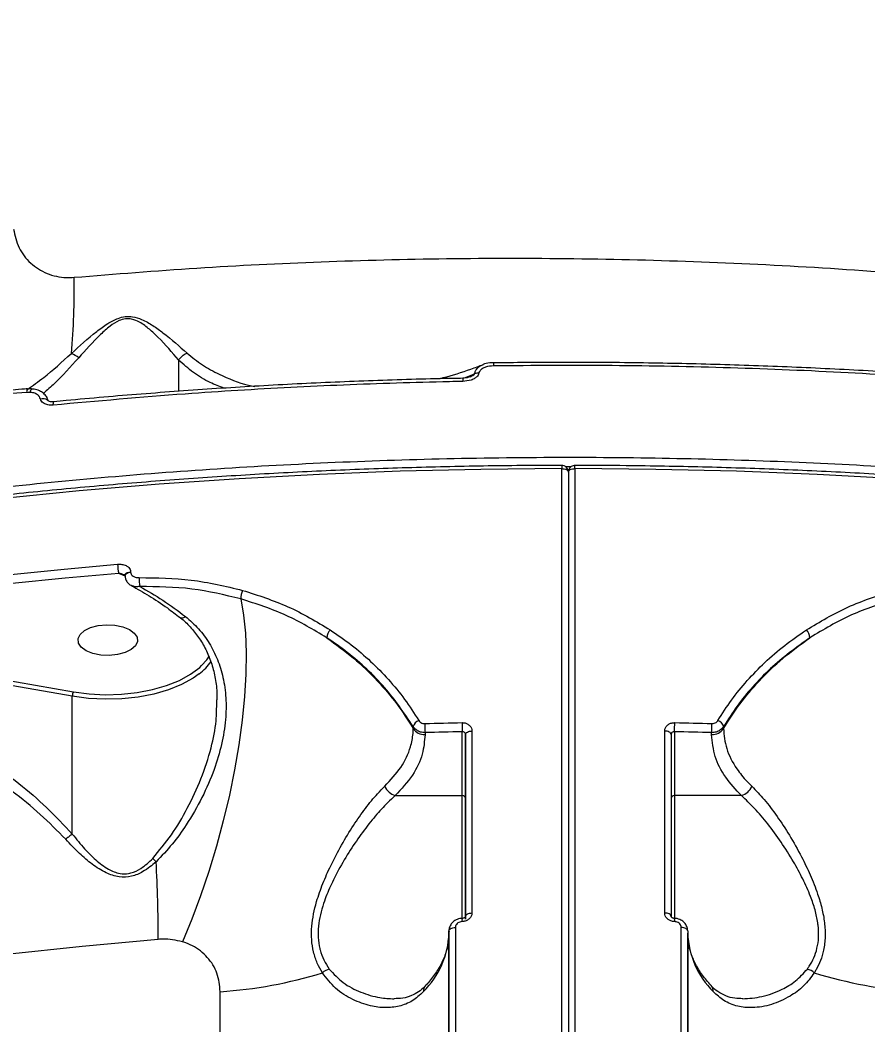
# Model space of a CAD drawing. Header units: millimetres. Extents: x -10881 to 8954, y -8695 to 5624.
# Drawn here: x -4597.2 to -4469.3, y 2352.8 to 2504.3 of the extents above; entities that cross this region are included whole.
import ezdxf

# ---------------------------------------------------------------- set-up
doc = ezdxf.new("R2010")
doc.units = ezdxf.units.MM
for name, color, linetype in [('DIKOM_ОБЪЕКТ', 7, 'Continuous'), ('DIKOM_РАЗМЕР_ЗОНА', 7, 'Continuous'), ('DIKOM_РАЗМЕР_ОБЪЕКТА', 7, 'Continuous')]:
    doc.layers.add(name, color=color, linetype=linetype)
doc.styles.add('style1', font='arial.ttf', dxfattribs={"width": 0.8})
doc.dimstyles.new('1-50', dxfattribs={"dimtxt": 300, "dimasz": 200, "dimexe": 100, "dimexo": 0, "dimgap": 100, "dimtad": 1, "dimtxsty": 'style1', "dimcen": 200, "dimclrd": 7, "dimclre": 7, "dimclrt": 7, "dimadec": 1, "dimazin": 2, "dimtfac": 1, "dimtmove": 0, "dimatfit": 2, "dimfxl": 0, "dimlwd": 25, "dimlwe": 18, "dimarcsym": 0})

# ---------------------------------------------------------------- blocks, each defined once
blk = doc.blocks.new('*D9')
at = {"layer": 'Defpoints', "color": 0, "transparency": 16777216}
for p in [(-9533.99, 4149), (-6877.05, 4149), (-2715.65, -5051.15)]:
    blk.add_point(p, dxfattribs=at)
at = {"layer": 'DIKOM_РАЗМЕР_ОБЪЕКТА', "color": 7, "lineweight": 18, "transparency": 16777216}
for p, q in [((-6877.05, 4149), (-9633.99, 4149)), ((-2715.65, -5051.15), (-9633.99, -5051.15))]:
    blk.add_line(p, q, dxfattribs=at)
at = {"layer": 'DIKOM_РАЗМЕР_ОБЪЕКТА', "color": 7, "lineweight": 25, "transparency": 16777216}
blk.add_line((-9533.99, -4851.15), (-9533.99, 3949), dxfattribs=at)
at = {"layer": 'DIKOM_РАЗМЕР_ОБЪЕКТА', "color": 7, "transparency": 16777216}
for points in [[(-9567.32, 3949), (-9500.66, 3949), (-9533.99, 4149)], [(-9567.32, -4851.15), (-9500.66, -4851.15), (-9533.99, -5051.15)]]:
    blk.add_solid(points, dxfattribs=at)
at = {"layer": 'DIKOM_РАЗМЕР_ОБЪЕКТА', "color": 7, "transparency": 16777216, "insert": (-9787.16, -451.07), "char_height": 300, "attachment_point": 5, "rotation": 90, "style": 'style1'}
blk.add_mtext('9200', dxfattribs=at)
blk = doc.blocks.new('*D10')
at = {"layer": 'Defpoints', "color": 0, "transparency": 16777216}
for p in [(-7152.73, 2730.8), (7385.22, 911.28), (7385.22, -7693.77)]:
    blk.add_point(p, dxfattribs=at)
at = {"layer": 'DIKOM_РАЗМЕР_ОБЪЕКТА', "color": 7, "lineweight": 18, "transparency": 16777216}
for p, q in [((-7152.73, 2730.8), (-7152.73, -7793.77)), ((7385.22, 911.28), (7385.22, -7793.77))]:
    blk.add_line(p, q, dxfattribs=at)
at = {"layer": 'DIKOM_РАЗМЕР_ОБЪЕКТА', "color": 7, "lineweight": 25, "transparency": 16777216}
blk.add_line((-6952.73, -7693.77), (7185.22, -7693.77), dxfattribs=at)
at = {"layer": 'DIKOM_РАЗМЕР_ОБЪЕКТА', "color": 7, "transparency": 16777216}
for points in [[(-6952.73, -7660.43), (-6952.73, -7727.1), (-7152.73, -7693.77)], [(7185.22, -7660.43), (7185.22, -7727.1), (7385.22, -7693.77)]]:
    blk.add_solid(points, dxfattribs=at)
at = {"layer": 'DIKOM_РАЗМЕР_ОБЪЕКТА', "color": 7, "transparency": 16777216, "insert": (116.24, -7440.59), "char_height": 300, "attachment_point": 5, "style": 'style1'}
blk.add_mtext('14500', dxfattribs=at)
blk = doc.blocks.new('*D11')
at = {"layer": 'Defpoints', "color": 0, "transparency": 16777216}
for p in [(-7028.45, 5624.13), (-10431.26, -7165.91), (-2784.83, -7165.91)]:
    blk.add_point(p, dxfattribs=at)
at = {"layer": 'DIKOM_РАЗМЕР_ЗОНА', "color": 7, "lineweight": 18, "transparency": 16777216}
for p, q in [((-7028.45, 5624.13), (-10531.26, 5624.13)), ((-2784.83, -7165.91), (-10531.26, -7165.91))]:
    blk.add_line(p, q, dxfattribs=at)
at = {"layer": 'DIKOM_РАЗМЕР_ЗОНА', "color": 7, "lineweight": 25, "transparency": 16777216}
blk.add_line((-10431.26, 5424.13), (-10431.26, -6965.91), dxfattribs=at)
at = {"layer": 'DIKOM_РАЗМЕР_ЗОНА', "color": 7, "transparency": 16777216}
for points in [[(-10464.6, 5424.13), (-10397.93, 5424.13), (-10431.26, 5624.13)], [(-10464.6, -6965.91), (-10397.93, -6965.91), (-10431.26, -7165.91)]]:
    blk.add_solid(points, dxfattribs=at)
at = {"layer": 'DIKOM_РАЗМЕР_ЗОНА', "color": 7, "transparency": 16777216, "insert": (-10684.43, -770.89), "char_height": 300, "attachment_point": 5, "rotation": 90, "style": 'style1'}
blk.add_mtext('12800', dxfattribs=at)
blk = doc.blocks.new('*D12')
at = {"layer": 'Defpoints', "color": 0, "transparency": 16777216}
for p in [(-9113.32, 3014.05), (8954.2, 2756.48), (8954.2, -8594.51)]:
    blk.add_point(p, dxfattribs=at)
at = {"layer": 'DIKOM_РАЗМЕР_ЗОНА', "color": 7, "lineweight": 18, "transparency": 16777216}
for p, q in [((-9113.32, 3014.05), (-9113.32, -8694.51)), ((8954.2, 2756.48), (8954.2, -8694.51))]:
    blk.add_line(p, q, dxfattribs=at)
at = {"layer": 'DIKOM_РАЗМЕР_ЗОНА', "color": 7, "lineweight": 25, "transparency": 16777216}
blk.add_line((-8913.32, -8594.51), (8754.2, -8594.51), dxfattribs=at)
at = {"layer": 'DIKOM_РАЗМЕР_ЗОНА', "color": 7, "transparency": 16777216}
for points in [[(-8913.32, -8561.18), (-8913.32, -8627.85), (-9113.32, -8594.51)], [(8754.2, -8561.18), (8754.2, -8627.85), (8954.2, -8594.51)]]:
    blk.add_solid(points, dxfattribs=at)
at = {"layer": 'DIKOM_РАЗМЕР_ЗОНА', "color": 7, "transparency": 16777216, "insert": (-79.56, -8341.34), "char_height": 300, "attachment_point": 5, "style": 'style1'}
blk.add_mtext('18000', dxfattribs=at)

msp = doc.modelspace()

# ---------------------------------------------------------------- linework, layer by layer
at = {"layer": 'DIKOM_ОБЪЕКТ', "color": 7, "linetype": 'Continuous', "lineweight": 15}
for p, q in [((-4573.315, 2453.059), (-4573.315, 2448.327)), ((-4525.775, 2452.665), (-4525.774, 2452.663)), ((-4595.696, 2448.184), (-4596.198, 2448.176)), ((-4515.516, 2021.778), (-4515.516, 2436.683)), ((-4514.094, 2436.969), (-4514.92, 2436.969)), ((-4513.512, 2436.683), (-4513.511, 2021.778)), ((-4514.514, 2436.168), (-4514.513, 2021.263)), ((-4580.533, 2421.136), (-4580.533, 2421.061)), ((-4581.345, 2420.466), (-4582.327, 2420.894)), ((-4589.326, 2402.36), (-4647.856, 2412.526)), ((-4645.815, 2412.871), (-4589.164, 2403.033)), ((-4589.326, 2381.574), (-4589.326, 2402.36)), ((-4567.546, 2401.563), (-4567.538, 2401.804)), ((-4537.911, 2397.508), (-4537.911, 2397.792)), ((-4536.127, 2396.877), (-4536.127, 2396.568)), ((-4530.514, 2387.38), (-4530.514, 2397.006)), ((-4529.049, 2397.12), (-4529.048, 2369.689)), ((-4499.979, 2369.689), (-4499.979, 2397.12)), ((-4498.514, 2397.006), (-4498.514, 2387.38)), ((-4492.901, 2396.568), (-4492.901, 2396.877)), ((-4491.117, 2397.792), (-4491.117, 2397.508)), ((-4530.014, 2369.174), (-4530.014, 2396.606)), ((-4530.014, 2396.606), (-4530.014, 2386.952)), ((-4499.014, 2396.606), (-4499.014, 2369.174)), ((-4540.616, 2387.38), (-4530.514, 2387.38)), ((-4488.412, 2387.38), (-4498.514, 2387.38)), ((-4532.514, 2295.832), (-4532.514, 2366.983)), ((-4532.514, 2366.983), (-4532.514, 2366.643)), ((-4532.514, 2366.643), (-4532.514, 2295.492)), ((-4531.554, 2367.497), (-4531.554, 2296.346)), ((-4497.473, 2296.346), (-4497.473, 2367.497)), ((-4496.514, 2366.983), (-4496.514, 2295.832)), ((-4496.514, 2295.492), (-4496.514, 2366.643)), ((-4567.016, 2057.78), (-4567.016, 2357.815))]:
    msp.add_line(p, q, dxfattribs=at)
at = {"layer": 'DIKOM_ОБЪЕКТ', "color": 7, "linetype": 'Continuous', "lineweight": 15, "flags": 128}
for points in [[(-4596.104, 2448.674), (-4596.087, 2448.672), (-4596.086, 2448.672)], [(-4595.696, 2448.184), (-4595.654, 2448.351), (-4595.605, 2448.491), (-4595.552, 2448.595), (-4595.497, 2448.661), (-4595.442, 2448.684), (-4595.438, 2448.685)], [(-4594.134, 2447.191), (-4593.855, 2447.239), (-4593.582, 2447.243), (-4593.339, 2447.202), (-4593.145, 2447.12), (-4593.015, 2447.004), (-4592.965, 2446.89)], [(-4592.203, 2446.262), (-4592.199, 2446.421), (-4592.189, 2446.554), (-4592.172, 2446.657), (-4592.149, 2446.725), (-4592.121, 2446.756), (-4592.111, 2446.758)], [(-4515.516, 2436.683), (-4527.704, 2436.576), (-4539.88, 2436.288), (-4552.035, 2435.818), (-4564.158, 2435.167), (-4576.239, 2434.335), (-4588.269, 2433.322), (-4600.236, 2432.131)], [(-4515.516, 2436.683), (-4515.321, 2436.673), (-4515.133, 2436.644), (-4514.96, 2436.596), (-4514.808, 2436.532), (-4514.683, 2436.454), (-4514.59, 2436.365), (-4514.533, 2436.268), (-4514.514, 2436.168)], [(-4514.514, 2436.168), (-4514.495, 2436.268), (-4514.438, 2436.365), (-4514.345, 2436.454), (-4514.22, 2436.532), (-4514.068, 2436.596), (-4513.895, 2436.644), (-4513.707, 2436.673), (-4513.512, 2436.683)], [(-4253.731, 2389.944), (-4263.395, 2393.77), (-4273.27, 2397.449), (-4283.348, 2400.979), (-4293.621, 2404.357), (-4304.08, 2407.58), (-4314.716, 2410.646), (-4325.521, 2413.551), (-4336.485, 2416.293), (-4347.598, 2418.871), (-4358.852, 2421.282), (-4370.238, 2423.523), (-4381.745, 2425.593), (-4393.363, 2427.491), (-4405.084, 2429.214), (-4416.897, 2430.761), (-4428.792, 2432.131), (-4440.759, 2433.322), (-4452.789, 2434.335), (-4464.87, 2435.167), (-4476.993, 2435.818), (-4489.148, 2436.288), (-4501.324, 2436.576), (-4513.512, 2436.683)], [(-4646.128, 2414.218), (-4638.317, 2415.501), (-4630.459, 2416.706), (-4622.557, 2417.832), (-4614.614, 2418.878), (-4606.632, 2419.845), (-4598.615, 2420.73), (-4590.567, 2421.535), (-4582.489, 2422.259)], [(-4581.376, 2420.628), (-4581.339, 2420.766), (-4581.225, 2420.9), (-4581.042, 2421.012), (-4580.805, 2421.093), (-4580.533, 2421.136)], [(-4582.327, 2420.894), (-4590.386, 2420.172), (-4598.415, 2419.369), (-4606.413, 2418.485), (-4614.375, 2417.521), (-4622.3, 2416.477), (-4630.183, 2415.354), (-4638.022, 2414.152), (-4645.815, 2412.871)], [(-4581.376, 2420.555), (-4581.339, 2420.691), (-4581.225, 2420.825), (-4581.042, 2420.937), (-4580.805, 2421.018), (-4580.533, 2421.061)], [(-4581.376, 2420.613), (-4581.376, 2420.621), (-4581.376, 2420.628)], [(-4563.898, 2417.034), (-4563.483, 2414.605), (-4563.22, 2411.89), (-4563.11, 2408.916), (-4563.156, 2405.713), (-4563.356, 2402.313), (-4563.709, 2398.749), (-4564.211, 2395.056), (-4564.857, 2391.271), (-4565.641, 2387.43), (-4566.555, 2383.573), (-4567.59, 2379.737), (-4568.735, 2375.959), (-4569.981, 2372.278), (-4571.313, 2368.73), (-4572.72, 2365.349)], [(-4581.723, 2412.832), (-4580.716, 2412.425), (-4579.974, 2411.888), (-4579.555, 2411.264), (-4579.494, 2410.605), (-4579.796, 2409.965), (-4580.436, 2409.393), (-4581.363, 2408.938), (-4582.501, 2408.636), (-4583.759, 2408.511), (-4585.034, 2408.574), (-4586.223, 2408.819), (-4587.23, 2409.227), (-4587.973, 2409.764), (-4588.392, 2410.387), (-4588.453, 2411.046), (-4588.151, 2411.687), (-4587.511, 2412.258), (-4586.584, 2412.713), (-4585.445, 2413.015), (-4584.187, 2413.14), (-4582.912, 2413.078), (-4581.723, 2412.832)], [(-4569.822, 2406.981), (-4569.06, 2407.841), (-4568.648, 2408.458)], [(-4589.164, 2403.033), (-4586.796, 2402.716), (-4584.362, 2402.59), (-4581.919, 2402.655), (-4579.524, 2402.912), (-4577.233, 2403.354), (-4575.099, 2403.97), (-4573.173, 2404.747), (-4571.5, 2405.666), (-4570.118, 2406.706), (-4569.822, 2406.981)], [(-4570.171, 2405.741), (-4571.109, 2405.077), (-4572.835, 2404.129), (-4574.821, 2403.328), (-4577.021, 2402.692), (-4579.384, 2402.236), (-4581.854, 2401.971), (-4584.373, 2401.904), (-4586.884, 2402.034), (-4589.326, 2402.36)], [(-4536.179, 2398.248), (-4535.475, 2398.266), (-4534.772, 2398.284), (-4534.069, 2398.301), (-4533.366, 2398.318), (-4532.662, 2398.334), (-4531.959, 2398.349), (-4531.256, 2398.364), (-4530.552, 2398.378)], [(-4530.514, 2397.006), (-4531.216, 2396.992), (-4531.917, 2396.978), (-4532.619, 2396.962), (-4533.321, 2396.946), (-4534.022, 2396.93), (-4534.724, 2396.913), (-4535.426, 2396.895), (-4536.127, 2396.877)], [(-4530.014, 2396.606), (-4529.996, 2396.704), (-4529.941, 2396.799), (-4529.853, 2396.886), (-4529.733, 2396.964), (-4529.587, 2397.028), (-4529.42, 2397.076), (-4529.239, 2397.108), (-4529.049, 2397.12)], [(-4499.014, 2396.606), (-4499.032, 2396.704), (-4499.087, 2396.799), (-4499.175, 2396.886), (-4499.295, 2396.964), (-4499.44, 2397.028), (-4499.607, 2397.076), (-4499.789, 2397.108), (-4499.979, 2397.12)], [(-4492.901, 2396.877), (-4493.602, 2396.895), (-4494.304, 2396.913), (-4495.005, 2396.93), (-4495.707, 2396.946), (-4496.409, 2396.962), (-4497.11, 2396.978), (-4497.812, 2396.992), (-4498.514, 2397.006)], [(-4498.476, 2398.378), (-4497.772, 2398.364), (-4497.069, 2398.349), (-4496.365, 2398.334), (-4495.662, 2398.318), (-4494.959, 2398.301), (-4494.256, 2398.284), (-4493.552, 2398.266), (-4492.849, 2398.248)], [(-4530.514, 2368.829), (-4530.514, 2370.495), (-4530.514, 2372.95), (-4530.514, 2375.412), (-4530.514, 2377.826), (-4530.514, 2380.137), (-4530.514, 2382.293), (-4530.514, 2384.248), (-4530.514, 2385.956), (-4530.514, 2387.38)], [(-4530.014, 2386.952), (-4530.014, 2385.571), (-4530.014, 2383.914), (-4530.014, 2382.019), (-4530.014, 2379.927), (-4530.014, 2377.687), (-4530.014, 2375.346), (-4530.014, 2372.959), (-4530.014, 2370.578), (-4530.014, 2369.063)], [(-4498.514, 2387.38), (-4498.514, 2385.956), (-4498.514, 2384.248), (-4498.514, 2382.293), (-4498.514, 2380.137), (-4498.514, 2377.826), (-4498.514, 2375.412), (-4498.514, 2372.95), (-4498.514, 2370.495), (-4498.514, 2368.817)], [(-4530.014, 2375.553), (-4530.014, 2376.546), (-4530.014, 2377.271), (-4530.014, 2377.669), (-4530.014, 2377.707), (-4530.014, 2377.384), (-4530.014, 2376.724), (-4530.014, 2375.782), (-4530.014, 2374.634), (-4530.014, 2373.372), (-4530.014, 2372.099), (-4530.014, 2370.919), (-4530.014, 2369.926), (-4530.014, 2369.201), (-4530.014, 2368.803), (-4530.014, 2368.764), (-4530.014, 2369.088), (-4530.014, 2369.747), (-4530.014, 2370.689), (-4530.014, 2371.838), (-4530.014, 2373.1), (-4530.014, 2374.372), (-4530.014, 2375.553)], [(-4530.014, 2369.174), (-4529.995, 2369.272), (-4529.941, 2369.367), (-4529.852, 2369.455), (-4529.733, 2369.532), (-4529.587, 2369.596), (-4529.42, 2369.645), (-4529.239, 2369.676), (-4529.048, 2369.689)], [(-4499.014, 2369.174), (-4499.032, 2369.272), (-4499.087, 2369.367), (-4499.175, 2369.455), (-4499.295, 2369.532), (-4499.44, 2369.596), (-4499.607, 2369.645), (-4499.789, 2369.676), (-4499.979, 2369.689)], [(-4532.514, 2366.983), (-4532.496, 2367.081), (-4532.442, 2367.175), (-4532.354, 2367.262), (-4532.235, 2367.339), (-4532.09, 2367.403), (-4531.924, 2367.452), (-4531.744, 2367.484), (-4531.554, 2367.497)], [(-4496.514, 2366.983), (-4496.532, 2367.081), (-4496.586, 2367.175), (-4496.674, 2367.262), (-4496.793, 2367.339), (-4496.937, 2367.403), (-4497.103, 2367.452), (-4497.284, 2367.484), (-4497.473, 2367.497)], [(-4576.362, 2365.701), (-4587.829, 2364.64), (-4599.229, 2363.399)]]:
    msp.add_lwpolyline(points, dxfattribs=at)
at = {"layer": 'DIKOM_ОБЪЕКТ', "color": 7, "linetype": 'Continuous', "lineweight": 15}
for centre, radius, start, end in [((-4701.012, 2463.996), 111.987, 354.90245, 0.78347), ((-4590.768, 2450.663), 3.624, 48.43221, 68.98336), ((-4521.944, 2452.318), 3.847, 174.82643, 182.12158), ((-4527.964, 2449.979), 2.487, 172.20367, 183.4936), ((-4528.213, 2449.52), 1.544, 82.99784, 105.94383), ((-4595.55, 2448.311), 0.662, 146.75494, 191.78083), ((-4476.668, 2436.832), 38.848, 179.50575, 180.22119), ((-4515.514, 2436.168), 1, 0.0001, 90.07041), ((-4513.514, 2436.168), 1, 106.55646, 180.0001), ((-4513.514, 2436.168), 1, 89.92959, 106.55646), ((-4552.267, 2436.832), 38.756, 359.77852, 0.49566), ((-4577.023, 2422.215), 5.466, 179.535, 193.98508), ((-4574.443, 2419.862), 4.796, 175.45419, 191.4214), ((-4561.195, 2417.173), 2.707, 154.70677, 182.92731), ((-4549.069, 2411.031), 1.894, 135.10451, 175.18505), ((-4479.959, 2411.031), 1.894, 4.81457, 44.89566), ((-4575.229, 2412.361), 8.331, 307.38466, 325.07188), ((-4587.916, 2402.376), 1.41, 152.23578, 180.63044), ((-4536.651, 2397.461), 1.302, 108.87231, 165.29026), ((-4492.376, 2397.461), 1.302, 14.70934, 71.12783), ((-4536.184, 2398.624), 2.056, 212.85793, 271.59178), ((-4519.205, 2398.2), 16.973, 179.83682, 184.47097), ((-4507.636, 2398.33), 22.916, 179.87865, 183.31032), ((-4521.387, 2398.33), 22.912, 356.68929, 0.12157), ((-4509.82, 2398.2), 16.971, 355.52864, 0.1634), ((-4492.844, 2398.624), 2.056, 268.40818, 327.1422), ((-4539.889, 2389.802), 2.528, 203.81166, 253.2945), ((-4489.139, 2389.802), 2.528, 286.70541, 336.18839), ((-4530.481, 2386.913), 0.468, 4.73408, 94.0569), ((-4498.547, 2386.913), 0.468, 85.94305, 175.26614), ((-4601.055, 2353.304), 34.28, 44.69072, 45.89847), ((-4804.186, 2365.274), 227.825, 0.10748, 3.05403), ((-4528.069, 2368.524), 2.487, 172.233, 183.43734), ((-4500.938, 2368.524), 2.467, 356.52773, 7.8252), ((-4545.622, 2367.118), 13.117, 314.85057, 357.92627), ((-4483.405, 2367.117), 13.117, 182.0731, 225.1491), ((-4571.478, 2425.207), 67.54, 273.78806, 287.11009), ((-4549.696, 2358.428), 2.936, 107.16063, 130.62744), ((-4479.332, 2358.428), 2.936, 49.37254, 72.83942), ((-4457.55, 2425.207), 67.54, 252.88986, 266.21195), ((-4535.057, 2357.854), 1.315, 138.28235, 181.54663), ((-4493.97, 2357.854), 1.315, 358.45384, 41.70857)]:
    msp.add_arc(centre, radius, start, end, dxfattribs=at)
for points, knots in [([(-4598.194, 2472.805), (-4597.978, 2471.835), (-4597.551, 2469.92), (-4595.742, 2467.583), (-4593.263, 2465.989), (-4590.858, 2465.438), (-4589.431, 2465.508), (-4589.036, 2465.528)], [0, 0, 0, 0, 0.2385226, 0.47133682, 0.69680498, 0.9159909, 1, 1, 1, 1]), ([(-4596.198, 2448.176), (-4598.222, 2448.036), (-4601.629, 2447.799), (-4606.34, 2448), (-4610.382, 2448.439), (-4614.352, 2449.185), (-4618.188, 2450.224), (-4621.827, 2451.541), (-4625.285, 2453.135), (-4628.563, 2455.02), (-4631.602, 2457.171), (-4634.36, 2459.553), (-4636.846, 2462.169), (-4639.089, 2465.022), (-4640.336, 2467.117), (-4640.96, 2468.164)], [0, 0, 0, 0, 0.1070552, 0.1802306, 0.2534062, 0.3287325, 0.404059, 0.4775101, 0.5509614, 0.6265656, 0.7021699, 0.7755578, 0.8489457, 0.9244729, 1, 1, 1, 1]), ([(-4589.036, 2465.528), (-4582.877, 2466.026), (-4570.517, 2467.025), (-4551.769, 2467.944), (-4532.801, 2468.432), (-4513.668, 2468.435), (-4494.343, 2467.952), (-4474.949, 2466.968), (-4455.508, 2465.473), (-4437.404, 2463.597), (-4420.639, 2461.446), (-4405.233, 2459.12), (-4389.935, 2456.455), (-4374.791, 2453.452), (-4359.788, 2450.1), (-4344.999, 2446.409), (-4330.442, 2442.377), (-4316.641, 2438.156), (-4303.598, 2433.789), (-4291.289, 2429.31), (-4279.302, 2424.58), (-4268.401, 2419.921), (-4258.549, 2415.399), (-4249.668, 2411.057), (-4241.046, 2406.567), (-4230.803, 2400.885), (-4220.448, 2394.626), (-4210.106, 2387.763), (-4201.37, 2381.467), (-4193.096, 2375.026), (-4188.001, 2370.598), (-4185.469, 2368.397)], [0, 0, 0, 0, 0.0396688, 0.0796068, 0.1196409, 0.1602561, 0.2009726, 0.2422849, 0.2837042, 0.3254162, 0.3591255, 0.3929995, 0.4269326, 0.461218, 0.4955647, 0.5302701, 0.5650392, 0.5999832, 0.6316459, 0.6633086, 0.695167, 0.7270254, 0.7527757, 0.7785261, 0.8043815, 0.830237, 0.8736405, 0.9052279, 0.9368153, 0.9685979, 1, 1, 1, 1]), ([(-4589.468, 2454.046), (-4588.247, 2455.162), (-4586.559, 2456.705), (-4584.133, 2458.52), (-4582.658, 2459.317), (-4581.338, 2459.649), (-4580.079, 2459.619), (-4578.627, 2459.15), (-4577.125, 2458.269), (-4574.729, 2456.509), (-4573.168, 2455.121), (-4572.02, 2454.099)], [0, 0, 0, 0, 0.23112596, 0.31968345, 0.3914237, 0.43671561, 0.48224535, 0.54569166, 0.63883744, 0.73421485, 1, 1, 1, 1]), ([(-4573.312, 2453.072), (-4573.313, 2453.073), (-4574.252, 2454.18), (-4575.615, 2455.758), (-4577.667, 2457.71), (-4578.942, 2458.691), (-4580.216, 2459.248), (-4581.331, 2459.31), (-4582.499, 2458.962), (-4583.77, 2458.119), (-4585.873, 2456.193), (-4587.314, 2454.562), (-4588.363, 2453.374)], [0, 0, 0, 0, 0.0003162, 0.2742391, 0.3682386, 0.4635033, 0.5235102, 0.5648333, 0.606153, 0.6747017, 0.7630002, 1, 1, 1, 1]), ([(-4596.083, 2448.637), (-4595.277, 2449.206), (-4593.222, 2450.657), (-4590.887, 2452.765), (-4589.468, 2454.046)], [0, 0, 0, 0, 0.3923869, 1, 1, 1, 1]), ([(-4588.363, 2453.374), (-4589.608, 2452.016), (-4591.46, 2449.996), (-4593.12, 2448.512), (-4593.664, 2448.026)], [0, 0, 0, 0, 0.6721703, 1, 1, 1, 1]), ([(-4573.315, 2453.059), (-4573.315, 2453.061), (-4573.315, 2453.064), (-4573.314, 2453.068), (-4573.312, 2453.071), (-4573.312, 2453.072)], [0, 0, 0, 0, 0.39098408, 0.78604175, 1, 1, 1, 1]), ([(-4566.425, 2448.811), (-4567.137, 2449.076), (-4568.775, 2449.685), (-4571.09, 2451.107), (-4572.574, 2452.409), (-4573.315, 2453.059)], [0, 0, 0, 0, 0.27777635, 0.63898958, 1, 1, 1, 1]), ([(-4573.312, 2453.072), (-4573.126, 2453.285), (-4572.783, 2453.678), (-4572.303, 2453.973), (-4572.059, 2454.082), (-4572.02, 2454.099)], [0, 0, 0, 0, 0.4994815, 0.9205566, 1, 1, 1, 1]), ([(-4572.02, 2454.099), (-4571.269, 2453.483), (-4569.766, 2452.249), (-4566.675, 2450.618), (-4564.025, 2449.519), (-4562.125, 2449.144), (-4561.806, 2449.081)], [0, 0, 0, 0, 0.2545898, 0.5093344, 0.9175354, 1, 1, 1, 1]), ([(-4527.377, 2452.334), (-4528.001, 2452.1), (-4530.027, 2451.338), (-4532.215, 2450.65), (-4533.762, 2450.273), (-4533.93, 2450.233)], [0, 0, 0, 0, 0.2840291, 0.9225854, 1, 1, 1, 1]), ([(-4528.637, 2451.004), (-4528.624, 2451.075), (-4528.579, 2451.304), (-4528.379, 2451.696), (-4527.976, 2452.112), (-4527.583, 2452.28), (-4527.389, 2452.362)], [0, 0, 0, 0, 0.1133518, 0.3673371, 0.6898904, 1, 1, 1, 1]), ([(-4525.788, 2452.176), (-4526.197, 2452.141), (-4526.801, 2452.09), (-4527.483, 2451.776), (-4527.828, 2451.491), (-4527.984, 2451.237), (-4528.016, 2451.095), (-4528.025, 2451.052)], [0, 0, 0, 0, 0.4385519, 0.6486814, 0.8192315, 0.9451773, 1, 1, 1, 1]), ([(-4525.775, 2452.654), (-4525.881, 2452.654), (-4526.345, 2452.656), (-4526.903, 2452.578), (-4527.297, 2452.396), (-4527.37, 2452.362)], [0, 0, 0, 0, 0.1952032, 0.8517191, 1, 1, 1, 1]), ([(-4454.729, 2450.011), (-4460.591, 2450.411), (-4472.325, 2451.212), (-4490.068, 2451.921), (-4507.902, 2452.3), (-4519.823, 2452.217), (-4525.788, 2452.176)], [0, 0, 0, 0, 0.2488775, 0.4981996, 0.7488726, 1, 1, 1, 1]), ([(-4454.81, 2450.456), (-4456.06, 2450.554), (-4461.116, 2450.95), (-4470.024, 2451.48), (-4481.525, 2452.043), (-4493.06, 2452.435), (-4504.614, 2452.663), (-4515.522, 2452.74), (-4522.574, 2452.663), (-4525.773, 2452.628)], [0, 0, 0, 0, 0.0533122, 0.2155155, 0.3778362, 0.5402396, 0.7026899, 0.8651425, 1, 1, 1, 1]), ([(-4530.428, 2450.298), (-4531.327, 2450.285), (-4536.078, 2450.218), (-4544.658, 2449.934), (-4556.143, 2449.44), (-4567.566, 2448.774), (-4578.931, 2447.937), (-4587.111, 2447.256), (-4591.488, 2446.808), (-4592.109, 2446.744)], [0, 0, 0, 0, 0.043454, 0.2294742, 0.4150584, 0.5999943, 0.7844992, 0.9694066, 1, 1, 1, 1]), ([(-4528.025, 2451.052), (-4528.036, 2451.005), (-4528.07, 2450.854), (-4528.242, 2450.582), (-4528.623, 2450.269), (-4529.364, 2449.928), (-4530.018, 2449.867), (-4530.447, 2449.827)], [0, 0, 0, 0, 0.0555185, 0.1783962, 0.3495223, 0.5728916, 1, 1, 1, 1]), ([(-4529.307, 2450.54), (-4529.315, 2450.536), (-4529.447, 2450.468), (-4529.827, 2450.362), (-4530.204, 2450.337), (-4530.431, 2450.322)], [0, 0, 0, 0, 0.0241184, 0.4118729, 1, 1, 1, 1]), ([(-4530.188, 2450.348), (-4530.182, 2450.351), (-4529.666, 2450.569), (-4529.149, 2450.788), (-4528.637, 2451.004)], [0, 0, 0, 0, 0.0115232, 1, 1, 1, 1]), ([(-4529.309, 2450.544), (-4529.224, 2450.58), (-4529.044, 2450.657), (-4528.826, 2450.791), (-4528.678, 2450.917), (-4528.646, 2450.986), (-4528.637, 2451.004)], [0, 0, 0, 0, 0.3394872, 0.7189593, 0.9265914, 1, 1, 1, 1]), ([(-4596.093, 2448.735), (-4596.378, 2448.702), (-4597.961, 2448.515), (-4600.839, 2448.428), (-4604.159, 2448.436), (-4606.147, 2448.625), (-4606.871, 2448.693)], [0, 0, 0, 0, 0.0781285, 0.435315, 0.7943295, 1, 1, 1, 1]), ([(-4595.27, 2448.67), (-4595.421, 2448.686), (-4595.697, 2448.715), (-4595.975, 2448.664), (-4596.1, 2448.642)], [0, 0, 0, 0, 0.5485601, 1, 1, 1, 1]), ([(-4592.967, 2446.889), (-4592.967, 2446.893), (-4592.978, 2447.126), (-4593.207, 2447.552), (-4593.661, 2448.077), (-4594.311, 2448.45), (-4594.923, 2448.655), (-4595.322, 2448.656), (-4595.439, 2448.657)], [0, 0, 0, 0, 0.0033134, 0.2132384, 0.4209567, 0.6437534, 0.8958279, 1, 1, 1, 1]), ([(-4530.447, 2449.827), (-4531.113, 2449.813), (-4534.444, 2449.746), (-4543.101, 2449.513), (-4556.403, 2448.957), (-4573.69, 2447.918), (-4585.579, 2446.854), (-4592.203, 2446.262)], [0, 0, 0, 0, 0.0321573, 0.1607921, 0.4180966, 0.6757752, 1, 1, 1, 1]), ([(-4594.134, 2447.191), (-4594.178, 2447.315), (-4594.264, 2447.562), (-4594.617, 2447.88), (-4595.101, 2448.109), (-4595.507, 2448.16), (-4595.696, 2448.184)], [0, 0, 0, 0, 0.2096764, 0.4181568, 0.729856, 1, 1, 1, 1]), ([(-4592.203, 2446.262), (-4592.273, 2446.256), (-4592.607, 2446.231), (-4593.146, 2446.294), (-4593.675, 2446.531), (-4594.01, 2446.834), (-4594.093, 2447.072), (-4594.134, 2447.191)], [0, 0, 0, 0, 0.0843516, 0.4026499, 0.6518232, 0.8254915, 1, 1, 1, 1]), ([(-4592.112, 2446.774), (-4592.22, 2446.762), (-4592.453, 2446.735), (-4592.734, 2446.798), (-4592.911, 2446.874), (-4592.978, 2446.93), (-4592.977, 2446.929), (-4592.976, 2446.928)], [0, 0, 0, 0, 0.2676807, 0.5808419, 0.7754282, 0.9137844, 1, 1, 1, 1]), ([(-4657.221, 2425.53), (-4652.9, 2426.31), (-4643.106, 2428.078), (-4627.604, 2430.47), (-4610.716, 2432.713), (-4593.618, 2434.59), (-4576.219, 2436.115), (-4558.584, 2437.269), (-4540.699, 2438.043), (-4522.723, 2438.422), (-4504.898, 2438.405), (-4487.303, 2438.005), (-4469.925, 2437.238), (-4452.584, 2436.097), (-4435.185, 2434.57), (-4417.802, 2432.653), (-4400.429, 2430.335), (-4383.221, 2427.629), (-4366.413, 2424.575), (-4350.067, 2421.198), (-4334.161, 2417.512), (-4318.531, 2413.48), (-4303.095, 2409.074), (-4287.925, 2404.302), (-4273.02, 2399.154), (-4258.523, 2393.668), (-4244.625, 2387.921), (-4231.371, 2381.948), (-4218.731, 2375.76), (-4206.575, 2369.29), (-4194.841, 2362.502), (-4183.593, 2355.414), (-4172.839, 2348.015), (-4162.685, 2340.367), (-4153.266, 2332.575), (-4144.598, 2324.681), (-4136.649, 2316.686), (-4129.336, 2308.51), (-4122.63, 2300.104), (-4116.562, 2291.499), (-4111.213, 2282.68), (-4107.504, 2275.818), (-4105.827, 2271.865), (-4105.434, 2270.936)], [0, 0, 0, 0, 0.0193545, 0.043868, 0.0683816, 0.0930654, 0.1177492, 0.1429701, 0.1681909, 0.1935974, 0.2190038, 0.2435173, 0.2680309, 0.2927147, 0.3173985, 0.3426193, 0.3678402, 0.3932466, 0.418653, 0.4431665, 0.4676801, 0.4923639, 0.5170477, 0.5422685, 0.5674894, 0.5928958, 0.6183022, 0.6428157, 0.6673292, 0.692013, 0.7166968, 0.7419177, 0.7671385, 0.7925449, 0.8179514, 0.8424649, 0.8669783, 0.8916621, 0.9163459, 0.9415667, 0.9667875, 0.9921939, 1, 1, 1, 1]), ([(-4515.515, 2437.168), (-4517.536, 2437.161), (-4523.395, 2437.14), (-4533.09, 2436.982), (-4544.589, 2436.64), (-4556.065, 2436.133), (-4567.51, 2435.465), (-4578.915, 2434.635), (-4590.272, 2433.644), (-4601.572, 2432.494), (-4612.806, 2431.183), (-4623.967, 2429.715), (-4635.046, 2428.089), (-4646.034, 2426.307), (-4656.923, 2424.371), (-4667.705, 2422.281), (-4678.372, 2420.039), (-4688.916, 2417.648), (-4699.329, 2415.108), (-4709.604, 2412.422), (-4719.731, 2409.591), (-4729.705, 2406.618), (-4739.517, 2403.506), (-4749.16, 2400.255), (-4758.627, 2396.869), (-4767.911, 2393.35), (-4777.004, 2389.701), (-4785.9, 2385.925), (-4794.592, 2382.023), (-4803.074, 2378), (-4811.339, 2373.858), (-4819.381, 2369.6), (-4827.194, 2365.23), (-4834.772, 2360.75), (-4842.11, 2356.164), (-4849.201, 2351.476), (-4856.04, 2346.688), (-4862.623, 2341.805), (-4868.944, 2336.829), (-4874.998, 2331.766), (-4880.782, 2326.617), (-4886.289, 2321.388), (-4891.516, 2316.083), (-4896.46, 2310.705), (-4901.115, 2305.258), (-4905.48, 2299.746), (-4909.55, 2294.175), (-4913.32, 2288.547), (-4916.795, 2282.868), (-4919.948, 2277.14), (-4922.29, 2272.514), (-4923.471, 2269.785), (-4923.813, 2268.994)], [0, 0, 0, 0, 0.010754, 0.0311851, 0.0516167, 0.0720484, 0.0924801, 0.112912, 0.1333439, 0.1537761, 0.1742083, 0.1946408, 0.2150736, 0.2355066, 0.2559398, 0.2763734, 0.2968073, 0.3172416, 0.3376763, 0.3581114, 0.378547, 0.398983, 0.4194195, 0.4398565, 0.4602941, 0.4807323, 0.501171, 0.5216103, 0.5420503, 0.5624908, 0.5829319, 0.6033736, 0.6238158, 0.6442586, 0.6647017, 0.6851453, 0.705589, 0.7260329, 0.7464767, 0.7669202, 0.787363, 0.8078049, 0.8282456, 0.8486847, 0.8691215, 0.8895558, 0.9099869, 0.9304142, 0.9508372, 0.9712554, 0.9916682, 1, 1, 1, 1]), ([(-4105.158, 2268.875), (-4105.397, 2269.436), (-4106.463, 2271.936), (-4108.665, 2276.335), (-4111.77, 2282.066), (-4115.201, 2287.748), (-4118.927, 2293.381), (-4122.953, 2298.958), (-4127.274, 2304.476), (-4131.886, 2309.93), (-4136.787, 2315.317), (-4141.973, 2320.631), (-4147.439, 2325.87), (-4153.181, 2331.029), (-4159.196, 2336.105), (-4165.478, 2341.093), (-4172.022, 2345.989), (-4178.825, 2350.791), (-4185.879, 2355.493), (-4193.181, 2360.094), (-4200.725, 2364.589), (-4208.504, 2368.976), (-4216.513, 2373.25), (-4224.746, 2377.409), (-4233.197, 2381.449), (-4241.86, 2385.368), (-4250.727, 2389.163), (-4259.792, 2392.831), (-4269.049, 2396.369), (-4278.49, 2399.774), (-4288.108, 2403.045), (-4297.896, 2406.178), (-4307.847, 2409.171), (-4317.953, 2412.022), (-4328.207, 2414.729), (-4338.601, 2417.29), (-4349.127, 2419.703), (-4359.777, 2421.967), (-4370.543, 2424.079), (-4381.417, 2426.037), (-4392.392, 2427.842), (-4403.458, 2429.49), (-4414.607, 2430.981), (-4425.832, 2432.314), (-4437.123, 2433.488), (-4448.472, 2434.502), (-4459.871, 2435.355), (-4471.31, 2436.047), (-4482.783, 2436.577), (-4494.279, 2436.942), (-4504.526, 2437.131), (-4510.939, 2437.157), (-4513.513, 2437.168)], [0, 0, 0, 0, 0.0059079, 0.026298, 0.0466941, 0.0670961, 0.0875033, 0.1079155, 0.1283321, 0.1487525, 0.1691761, 0.1896025, 0.2100311, 0.2304614, 0.2508931, 0.2713258, 0.2917591, 0.3121929, 0.3326269, 0.3530608, 0.3734946, 0.393928, 0.4143611, 0.4347938, 0.4552259, 0.4756575, 0.4960886, 0.5165191, 0.5369491, 0.5573785, 0.5778074, 0.5982358, 0.6186636, 0.639091, 0.6595179, 0.6799444, 0.7003704, 0.7207961, 0.7412214, 0.7616463, 0.782071, 0.8024953, 0.8229195, 0.8433433, 0.863767, 0.8841905, 0.9046138, 0.925037, 0.9454602, 0.9658832, 0.9863062, 1, 1, 1, 1]), ([(-4582.489, 2422.259), (-4582.285, 2422.264), (-4581.841, 2422.275), (-4581.25, 2422.106), (-4580.823, 2421.819), (-4580.579, 2421.491), (-4580.548, 2421.254), (-4580.533, 2421.136)], [0, 0, 0, 0, 0.2267683, 0.4919805, 0.6959522, 0.8477263, 1, 1, 1, 1]), ([(-4581.524, 2420.658), (-4581.656, 2420.71), (-4581.92, 2420.814), (-4582.191, 2420.867), (-4582.327, 2420.894)], [0, 0, 0, 0, 0.49975143, 1, 1, 1, 1]), ([(-4581.524, 2420.658), (-4581.518, 2420.657), (-4581.459, 2420.639), (-4581.427, 2420.614), (-4581.399, 2420.591)], [0, 0, 0, 0, 0.11125618, 1, 1, 1, 1]), ([(-4581.355, 2420.555), (-4581.348, 2420.386), (-4581.333, 2420.028), (-4581.051, 2419.553), (-4580.719, 2419.209), (-4580.459, 2419.089), (-4580.369, 2419.047)], [0, 0, 0, 0, 0.2600848, 0.5523198, 0.8456315, 1, 1, 1, 1]), ([(-4580.533, 2421.061), (-4580.529, 2421.006), (-4580.516, 2420.868), (-4580.392, 2420.65), (-4580.126, 2420.427), (-4579.72, 2420.265), (-4579.391, 2420.25), (-4579.225, 2420.243)], [0, 0, 0, 0, 0.1033868, 0.26243228, 0.46115393, 0.7282036, 1, 1, 1, 1]), ([(-4579.225, 2420.243), (-4576.597, 2420.213), (-4571.277, 2420.153), (-4566.208, 2418.942), (-4563.642, 2418.329)], [0, 0, 0, 0, 0.4937919, 1, 1, 1, 1]), ([(-4580.385, 2419.02), (-4579.509, 2418.535), (-4577.695, 2417.531), (-4575.25, 2415.91), (-4573.713, 2414.707), (-4573.082, 2414.212)], [0, 0, 0, 0, 0.35521488, 0.73500005, 1, 1, 1, 1]), ([(-4579.145, 2418.913), (-4579.383, 2418.877), (-4579.837, 2418.81), (-4580.203, 2418.966), (-4580.376, 2419.039)], [0, 0, 0, 0, 0.5255524, 1, 1, 1, 1]), ([(-4579.145, 2418.913), (-4577.985, 2418.254), (-4575.653, 2416.928), (-4573.393, 2415.236), (-4572.257, 2414.385)], [0, 0, 0, 0, 0.4973177, 1, 1, 1, 1]), ([(-4563.898, 2417.034), (-4566.345, 2417.623), (-4571.302, 2418.816), (-4576.509, 2418.88), (-4579.145, 2418.913)], [0, 0, 0, 0, 0.4937368, 1, 1, 1, 1]), ([(-4563.642, 2418.329), (-4561.32, 2417.583), (-4556.621, 2416.074), (-4552.497, 2413.613), (-4550.411, 2412.368)], [0, 0, 0, 0, 0.4941711, 1, 1, 1, 1]), ([(-4478.617, 2412.368), (-4476.58, 2413.586), (-4472.46, 2416.05), (-4467.762, 2417.564), (-4465.386, 2418.329)], [0, 0, 0, 0, 0.4941765, 1, 1, 1, 1]), ([(-4550.957, 2411.19), (-4552.948, 2412.384), (-4556.977, 2414.799), (-4561.573, 2416.284), (-4563.898, 2417.034)], [0, 0, 0, 0, 0.4941653, 1, 1, 1, 1]), ([(-4465.13, 2417.034), (-4467.402, 2416.303), (-4471.999, 2414.823), (-4476.031, 2412.41), (-4478.071, 2411.19)], [0, 0, 0, 0, 0.4941564, 1, 1, 1, 1]), ([(-4572.257, 2414.385), (-4571.579, 2413.787), (-4570.206, 2412.575), (-4568.604, 2410.371), (-4567.361, 2407.911), (-4566.511, 2405.14), (-4566.095, 2402.096), (-4566.153, 2398.702), (-4566.739, 2395.076), (-4567.92, 2391.125), (-4569.702, 2387.028), (-4571.888, 2383.276), (-4574.199, 2380.01), (-4575.852, 2378.282), (-4576.685, 2377.412)], [0, 0, 0, 0, 0.0668895, 0.13557448, 0.2055398, 0.27711483, 0.35605686, 0.43672899, 0.52801659, 0.62125862, 0.72799868, 0.8370993, 0.91798285, 1, 1, 1, 1]), ([(-4573.081, 2414.234), (-4573.058, 2414.218), (-4572.473, 2413.807), (-4571.512, 2412.811), (-4570.215, 2411.234), (-4569.155, 2409.437), (-4568.333, 2407.456), (-4567.78, 2405.298), (-4567.497, 2403.4), (-4567.507, 2402.203), (-4567.51, 2401.799)], [0, 0, 0, 0, 0.0056504, 0.1459753, 0.2900172, 0.4403094, 0.5945978, 0.7527984, 0.9165873, 1, 1, 1, 1]), ([(-4573.068, 2414.253), (-4573.01, 2414.215), (-4572.878, 2414.131), (-4572.586, 2414.208), (-4572.362, 2414.321), (-4572.273, 2414.375), (-4572.257, 2414.385)], [0, 0, 0, 0, 0.3371411, 0.7497697, 0.9541084, 1, 1, 1, 1]), ([(-4647.856, 2412.421), (-4645.198, 2411.776), (-4639.881, 2410.487), (-4631.93, 2407.896), (-4624.034, 2404.831), (-4615.497, 2400.881), (-4608.101, 2396.76), (-4601.864, 2392.643), (-4597.373, 2389.266), (-4593.103, 2385.625), (-4590.591, 2382.925), (-4589.328, 2381.568)], [0, 0, 0, 0, 0.1245763, 0.249156, 0.376417, 0.5036648, 0.6677219, 0.7510853, 0.8344262, 0.916783, 1, 1, 1, 1]), ([(-4550.411, 2412.368), (-4549.339, 2411.631), (-4547.199, 2410.159), (-4544.28, 2407.642), (-4541.592, 2404.898), (-4539.142, 2401.924), (-4537.764, 2399.773), (-4537.073, 2398.694)], [0, 0, 0, 0, 0.19783435, 0.39481666, 0.59316797, 0.79583751, 1, 1, 1, 1]), ([(-4491.955, 2398.694), (-4491.287, 2399.739), (-4489.952, 2401.826), (-4487.565, 2404.751), (-4484.893, 2407.507), (-4481.927, 2410.088), (-4479.723, 2411.606), (-4478.617, 2412.368)], [0, 0, 0, 0, 0.19768131, 0.39470003, 0.59308917, 0.79579842, 1, 1, 1, 1]), ([(-4550.957, 2411.19), (-4549.585, 2410.192), (-4546.826, 2408.183), (-4543.334, 2404.796), (-4540.302, 2401.245), (-4538.711, 2398.758), (-4537.911, 2397.508)], [0, 0, 0, 0, 0.25984988, 0.52284042, 0.76022657, 1, 1, 1, 1]), ([(-4537.911, 2397.792), (-4539.272, 2399.816), (-4541.331, 2402.879), (-4544.877, 2406.478), (-4547.775, 2409.001), (-4549.908, 2410.468), (-4550.957, 2411.19)], [0, 0, 0, 0, 0.3951692, 0.5979227, 0.8021689, 1, 1, 1, 1]), ([(-4491.117, 2397.508), (-4490.326, 2398.746), (-4488.735, 2401.233), (-4485.718, 2404.77), (-4482.217, 2408.17), (-4479.459, 2410.179), (-4478.071, 2411.19)], [0, 0, 0, 0, 0.2373861, 0.4771596, 0.7370093, 1, 1, 1, 1]), ([(-4478.071, 2411.19), (-4480.132, 2409.702), (-4483.25, 2407.451), (-4486.745, 2403.812), (-4489.135, 2400.9), (-4490.463, 2398.817), (-4491.117, 2397.792)], [0, 0, 0, 0, 0.3951678, 0.5979285, 0.8021812, 1, 1, 1, 1]), ([(-4590.326, 2380.788), (-4591.577, 2382.063), (-4594.093, 2384.628), (-4598.327, 2388.052), (-4602.775, 2391.223), (-4608.989, 2395.12), (-4616.348, 2399.003), (-4624.262, 2402.462), (-4630.911, 2404.961), (-4637.088, 2406.962), (-4643.347, 2408.701), (-4647.56, 2409.602), (-4649.67, 2410.053)], [0, 0, 0, 0, 0.0803025, 0.1615658, 0.2419412, 0.3227389, 0.4866046, 0.6103975, 0.7070663, 0.8040247, 0.9018626, 1, 1, 1, 1]), ([(-4577.198, 2377.92), (-4576.227, 2379.084), (-4574.261, 2381.439), (-4571.88, 2385.525), (-4569.811, 2389.921), (-4568.374, 2394.362), (-4567.565, 2398.291), (-4567.552, 2400.598), (-4567.546, 2401.563)], [0, 0, 0, 0, 0.1717298, 0.3474304, 0.5328051, 0.7223084, 0.8838663, 1, 1, 1, 1]), ([(-4537.073, 2398.694), (-4537.012, 2398.613), (-4536.89, 2398.453), (-4536.601, 2398.3), (-4536.351, 2398.247), (-4536.209, 2398.248), (-4536.179, 2398.248)], [0, 0, 0, 0, 0.3056925, 0.6116133, 0.9180226, 1, 1, 1, 1]), ([(-4492.849, 2398.248), (-4492.736, 2398.254), (-4492.511, 2398.267), (-4492.211, 2398.407), (-4492.037, 2398.567), (-4491.969, 2398.672), (-4491.955, 2398.694)], [0, 0, 0, 0, 0.3067236, 0.613302, 0.919473, 1, 1, 1, 1]), ([(-4542.202, 2388.781), (-4541.334, 2389.715), (-4539.572, 2391.61), (-4538.336, 2394.339), (-4537.94, 2396.328), (-4537.917, 2397.259), (-4537.911, 2397.508)], [0, 0, 0, 0, 0.3414972, 0.6929958, 0.9180121, 1, 1, 1, 1]), ([(-4536.127, 2396.877), (-4536.187, 2396.877), (-4536.471, 2396.88), (-4536.969, 2396.992), (-4537.547, 2397.307), (-4537.79, 2397.63), (-4537.911, 2397.792)], [0, 0, 0, 0, 0.0818929, 0.3880463, 0.6939649, 1, 1, 1, 1]), ([(-4530.552, 2398.378), (-4530.441, 2398.374), (-4530.161, 2398.364), (-4529.739, 2398.217), (-4529.357, 2397.934), (-4529.098, 2397.553), (-4529.065, 2397.265), (-4529.049, 2397.12)], [0, 0, 0, 0, 0.1418471, 0.3567284, 0.5713333, 0.7857186, 1, 1, 1, 1]), ([(-4530.014, 2396.606), (-4530.019, 2396.654), (-4530.03, 2396.75), (-4530.117, 2396.873), (-4530.243, 2396.963), (-4530.384, 2397.007), (-4530.477, 2397.006), (-4530.514, 2397.006)], [0, 0, 0, 0, 0.2139775, 0.4281717, 0.6427849, 0.8579017, 1, 1, 1, 1]), ([(-4499.979, 2397.12), (-4499.972, 2397.215), (-4499.954, 2397.453), (-4499.774, 2397.812), (-4499.434, 2398.132), (-4498.983, 2398.345), (-4498.645, 2398.367), (-4498.476, 2398.378)], [0, 0, 0, 0, 0.1406201, 0.3550994, 0.5698681, 0.7848826, 1, 1, 1, 1]), ([(-4498.514, 2397.006), (-4498.57, 2397.005), (-4498.682, 2397.002), (-4498.832, 2396.937), (-4498.946, 2396.834), (-4499.005, 2396.717), (-4499.011, 2396.637), (-4499.014, 2396.606)], [0, 0, 0, 0, 0.2154741, 0.4306477, 0.6453485, 0.8595852, 1, 1, 1, 1]), ([(-4491.117, 2397.792), (-4491.145, 2397.748), (-4491.28, 2397.536), (-4491.627, 2397.213), (-4492.225, 2396.924), (-4492.676, 2396.892), (-4492.901, 2396.877)], [0, 0, 0, 0, 0.0806489, 0.3870727, 0.6935679, 1, 1, 1, 1]), ([(-4491.117, 2397.508), (-4491.021, 2396.487), (-4490.826, 2394.416), (-4489.419, 2391.739), (-4487.937, 2389.878), (-4487.074, 2389.026), (-4486.826, 2388.781)], [0, 0, 0, 0, 0.3362341, 0.6822364, 0.9087879, 1, 1, 1, 1]), ([(-4536.127, 2396.568), (-4536.214, 2395.59), (-4536.399, 2393.524), (-4537.857, 2390.397), (-4539.688, 2388.395), (-4540.616, 2387.38)], [0, 0, 0, 0, 0.30697337, 0.64846901, 1, 1, 1, 1]), ([(-4488.412, 2387.38), (-4489.258, 2388.295), (-4491, 2390.178), (-4492.575, 2393.29), (-4492.791, 2395.465), (-4492.901, 2396.568)], [0, 0, 0, 0, 0.31751735, 0.65391716, 1, 1, 1, 1]), ([(-4551.608, 2360.656), (-4551.877, 2361.128), (-4552.422, 2362.081), (-4552.981, 2363.766), (-4553.274, 2365.645), (-4553.242, 2368.188), (-4552.641, 2371.088), (-4551.562, 2374.152), (-4550.283, 2377.033), (-4548.716, 2380.001), (-4546.94, 2382.909), (-4545.11, 2385.512), (-4543.523, 2387.458), (-4542.565, 2388.418), (-4542.202, 2388.781)], [0, 0, 0, 0, 0.0603688, 0.1220455, 0.1825855, 0.245203, 0.3548646, 0.4358129, 0.5191047, 0.6213418, 0.7266004, 0.8297211, 0.9355795, 1, 1, 1, 1]), ([(-4486.826, 2388.781), (-4486.212, 2388.149), (-4484.965, 2386.865), (-4483.052, 2384.329), (-4481.142, 2381.417), (-4479.449, 2378.423), (-4478.002, 2375.429), (-4476.966, 2372.818), (-4476.244, 2370.387), (-4475.836, 2368.221), (-4475.727, 2366.073), (-4476.027, 2363.582), (-4476.722, 2361.806), (-4477.327, 2360.81), (-4477.42, 2360.656)], [0, 0, 0, 0, 0.1084786, 0.2202175, 0.3276464, 0.4383071, 0.5238012, 0.6115056, 0.6745126, 0.7390859, 0.8027725, 0.8688952, 0.9797316, 1, 1, 1, 1]), ([(-4540.616, 2387.38), (-4540.996, 2387.039), (-4541.985, 2386.148), (-4543.645, 2384.327), (-4545.546, 2381.917), (-4547.426, 2379.183), (-4549.064, 2376.441), (-4550.434, 2373.73), (-4551.585, 2370.894), (-4552.232, 2368.236), (-4552.298, 2365.96), (-4552.126, 2364.792), (-4551.833, 2363.652), (-4551.417, 2362.538), (-4550.85, 2361.672), (-4550.562, 2361.233)], [0, 0, 0, 0, 0.0653899, 0.1703679, 0.2779426, 0.3818114, 0.4884116, 0.5695635, 0.6527955, 0.7604191, 0.8151631, 0.8718852, 0.8800454, 0.9391998, 1, 1, 1, 1]), ([(-4478.466, 2361.233), (-4478.368, 2361.374), (-4477.74, 2362.276), (-4477.039, 2363.837), (-4476.723, 2366.021), (-4476.772, 2367.338), (-4476.952, 2368.727), (-4477.273, 2370.189), (-4478.036, 2372.428), (-4479.139, 2374.872), (-4480.648, 2377.635), (-4482.437, 2380.45), (-4484.421, 2383.152), (-4486.443, 2385.555), (-4487.75, 2386.766), (-4488.412, 2387.38)], [0, 0, 0, 0, 0.0201015, 0.1287258, 0.1852706, 0.2440052, 0.254864, 0.3167944, 0.3805909, 0.4664196, 0.5546309, 0.663824, 0.7761654, 0.8865567, 1, 1, 1, 1]), ([(-4589.328, 2381.568), (-4589.49, 2381.455), (-4589.783, 2381.249), (-4590.13, 2380.962), (-4590.295, 2380.815), (-4590.326, 2380.788)], [0, 0, 0, 0, 0.49944338, 0.90729489, 1, 1, 1, 1]), ([(-4576.685, 2377.412), (-4577.323, 2376.872), (-4578.435, 2375.933), (-4580.383, 2375.117), (-4582.353, 2375.03), (-4584.387, 2375.724), (-4586.36, 2376.999), (-4588.376, 2378.72), (-4589.644, 2380.064), (-4590.326, 2380.788)], [0, 0, 0, 0, 0.15079138, 0.26254554, 0.37583303, 0.50437513, 0.65811285, 0.81600358, 1, 1, 1, 1]), ([(-4589.328, 2381.568), (-4589.328, 2381.568), (-4589.327, 2381.569), (-4589.326, 2381.572), (-4589.326, 2381.573), (-4589.326, 2381.574)], [0, 0, 0, 0, 0.2900896, 0.6748987, 1, 1, 1, 1]), ([(-4589.326, 2381.574), (-4588.717, 2380.822), (-4587.61, 2379.455), (-4585.823, 2377.657), (-4584.089, 2376.309), (-4582.358, 2375.586), (-4581.147, 2375.569), (-4580.063, 2375.795), (-4578.714, 2376.439), (-4577.756, 2377.374), (-4577.198, 2377.92)], [0, 0, 0, 0, 0.1920851, 0.3493699, 0.5094457, 0.6344036, 0.7186251, 0.7420692, 0.8495846, 1, 1, 1, 1]), ([(-4529.048, 2369.689), (-4529.056, 2369.594), (-4529.074, 2369.355), (-4529.254, 2368.99), (-4529.594, 2368.657), (-4530.045, 2368.427), (-4530.383, 2368.392), (-4530.552, 2368.375)], [0, 0, 0, 0, 0.1406201, 0.3550994, 0.5698681, 0.7848826, 1, 1, 1, 1]), ([(-4498.476, 2368.375), (-4498.587, 2368.383), (-4498.866, 2368.404), (-4499.289, 2368.567), (-4499.67, 2368.864), (-4499.929, 2369.254), (-4499.963, 2369.544), (-4499.979, 2369.689)], [0, 0, 0, 0, 0.1418471, 0.3567284, 0.5713333, 0.7857186, 1, 1, 1, 1]), ([(-4530.533, 2368.846), (-4530.591, 2368.848), (-4530.905, 2368.863), (-4531.475, 2368.669), (-4532.084, 2368.217), (-4532.431, 2367.604), (-4532.557, 2367.111), (-4532.496, 2366.858), (-4532.486, 2366.815)], [0, 0, 0, 0, 0.0539324, 0.2916861, 0.538763, 0.7514487, 0.9573079, 1, 1, 1, 1]), ([(-4530.552, 2368.375), (-4530.665, 2368.363), (-4530.89, 2368.34), (-4531.191, 2368.186), (-4531.417, 2367.963), (-4531.537, 2367.72), (-4531.55, 2367.56), (-4531.554, 2367.497)], [0, 0, 0, 0, 0.2151387, 0.4301737, 0.6449794, 0.8594762, 1, 1, 1, 1]), ([(-4530.027, 2369.148), (-4530.026, 2369.131), (-4530.025, 2369.102), (-4530.112, 2369.001), (-4530.234, 2368.923), (-4530.388, 2368.871), (-4530.538, 2368.855), (-4530.623, 2368.864), (-4530.654, 2368.868)], [0, 0, 0, 0, 0.2754236, 0.4589695, 0.6094543, 0.7622409, 0.9133376, 1, 1, 1, 1]), ([(-4498.494, 2368.864), (-4498.525, 2368.864), (-4498.611, 2368.864), (-4498.748, 2368.905), (-4498.879, 2368.973), (-4498.967, 2369.055), (-4499.011, 2369.134), (-4499.016, 2369.161), (-4499.014, 2369.176), (-4499.014, 2369.177)], [0, 0, 0, 0, 0.0835496, 0.2335609, 0.3872289, 0.549558, 0.7302664, 0.990816, 1, 1, 1, 1]), ([(-4496.533, 2367.016), (-4496.529, 2367.068), (-4496.505, 2367.339), (-4496.692, 2367.821), (-4497.103, 2368.368), (-4497.715, 2368.728), (-4498.218, 2368.888), (-4498.48, 2368.855), (-4498.496, 2368.853)], [0, 0, 0, 0, 0.0530989, 0.2781615, 0.5037967, 0.7375544, 0.9841609, 1, 1, 1, 1]), ([(-4497.473, 2367.497), (-4497.484, 2367.594), (-4497.506, 2367.787), (-4497.679, 2368.047), (-4497.933, 2368.246), (-4498.215, 2368.355), (-4498.402, 2368.369), (-4498.476, 2368.375)], [0, 0, 0, 0, 0.21424, 0.428583, 0.6431735, 0.858082, 1, 1, 1, 1]), ([(-4532.514, 2366.643), (-4532.521, 2366.373), (-4532.544, 2365.538), (-4532.807, 2364.14), (-4533.425, 2362.456), (-4534.356, 2360.801), (-4535.286, 2359.563), (-4535.898, 2358.884), (-4536.035, 2358.732)], [0, 0, 0, 0, 0.1027334, 0.3182027, 0.5309428, 0.7384869, 0.9415183, 1, 1, 1, 1]), ([(-4492.992, 2358.732), (-4493.231, 2359.001), (-4493.929, 2359.786), (-4494.868, 2361.114), (-4495.713, 2362.711), (-4496.266, 2364.327), (-4496.491, 2365.638), (-4496.509, 2366.413), (-4496.514, 2366.643)], [0, 0, 0, 0, 0.1033918, 0.3019094, 0.5017324, 0.7047412, 0.9124521, 1, 1, 1, 1]), ([(-4572.72, 2365.349), (-4573.7, 2365.551), (-4574.783, 2365.775), (-4576.026, 2365.726), (-4576.247, 2365.71), (-4576.362, 2365.701)], [0, 0, 0, 0, 0.82175691, 0.90786643, 1, 1, 1, 1]), ([(-4567.016, 2357.815), (-4567.113, 2358.762), (-4567.305, 2360.639), (-4568.821, 2363.058), (-4570.746, 2364.633), (-4572.2, 2365.16), (-4572.72, 2365.349)], [0, 0, 0, 0, 0.2885643, 0.5716288, 0.8470383, 1, 1, 1, 1]), ([(-4536.371, 2357.818), (-4536.917, 2357.317), (-4538.025, 2356.298), (-4539.999, 2355.556), (-4542.127, 2355.322), (-4544.498, 2355.621), (-4547.062, 2356.553), (-4549.67, 2358.133), (-4550.98, 2359.839), (-4551.608, 2360.656)], [0, 0, 0, 0, 0.12953857, 0.26350646, 0.39383509, 0.5268955, 0.68604446, 0.84953542, 1, 1, 1, 1]), ([(-4550.562, 2361.233), (-4549.899, 2360.51), (-4548.514, 2359.002), (-4545.796, 2357.659), (-4543.167, 2356.857), (-4541.506, 2356.781), (-4540.79, 2356.748)], [0, 0, 0, 0, 0.2468567, 0.5152074, 0.7909332, 1, 1, 1, 1]), ([(-4477.42, 2360.656), (-4477.935, 2359.96), (-4478.984, 2358.544), (-4481.239, 2356.949), (-4483.872, 2355.768), (-4486.579, 2355.299), (-4489.014, 2355.54), (-4491.032, 2356.313), (-4492.143, 2357.342), (-4492.656, 2357.818)], [0, 0, 0, 0, 0.1260993, 0.2567281, 0.4243368, 0.5968636, 0.7352992, 0.8775694, 1, 1, 1, 1]), ([(-4488.24, 2356.738), (-4487.265, 2356.805), (-4485.284, 2356.942), (-4482.549, 2357.959), (-4480.158, 2359.332), (-4479.035, 2360.594), (-4478.466, 2361.233)], [0, 0, 0, 0, 0.2832389, 0.5755199, 0.7847874, 1, 1, 1, 1]), ([(-4536.042, 2358.751), (-4536.095, 2358.685), (-4536.42, 2358.282), (-4537.127, 2357.758), (-4538.206, 2357.161), (-4539.427, 2356.798), (-4540.357, 2356.765), (-4540.806, 2356.749)], [0, 0, 0, 0, 0.0416822, 0.255249, 0.4968577, 0.7571232, 1, 1, 1, 1]), ([(-4488.174, 2356.759), (-4488.586, 2356.766), (-4489.503, 2356.78), (-4490.772, 2357.135), (-4491.918, 2357.762), (-4492.649, 2358.313), (-4492.961, 2358.708), (-4492.988, 2358.742)], [0, 0, 0, 0, 0.2203032, 0.4893028, 0.7557503, 0.9789458, 1, 1, 1, 1])]:
    msp.add_open_spline(points, degree=3, knots=knots, dxfattribs=at)

# ---------------------------------------------------------------- dimensions: what is measured, and where the dimension line sits
at = {"layer": 'DIKOM_РАЗМЕР_ЗОНА'}
dim = msp.add_linear_dim(base=(-10431.262, -7165.906), p1=(-7028.448, 5624.134), p2=(-2784.833, -7165.906), angle=90, text='12800', dimstyle='1-50', dxfattribs=at)
dim.commit()
dim.dimension.update_dxf_attribs({"geometry": '*D11', "text_midpoint": (-10431.262, -770.886), "dimtype": 160})
dim = msp.add_linear_dim(base=(8954.2, -8594.513), p1=(-9113.319, 3014.045), p2=(8954.2, 2756.48), text='18000', dimstyle='1-50', dxfattribs=at)
dim.commit()
dim.dimension.update_dxf_attribs({"geometry": '*D12', "text_midpoint": (-79.559, -8594.513), "dimtype": 160})
at = {"layer": 'DIKOM_РАЗМЕР_ОБЪЕКТА'}
dim = msp.add_linear_dim(base=(-9533.989, 4149.001), p1=(-2715.652, -5051.147), p2=(-6877.054, 4149.001), angle=90, text='9200', dimstyle='1-50', dxfattribs=at)
dim.commit()
dim.dimension.update_dxf_attribs({"geometry": '*D9', "text_midpoint": (-9533.989, -451.073), "dimtype": 160})
dim = msp.add_linear_dim(base=(7385.217, -7693.766), p1=(-7152.73, 2730.795), p2=(7385.217, 911.281), text='14500', dimstyle='1-50', dxfattribs=at)
dim.commit()
dim.dimension.update_dxf_attribs({"geometry": '*D10', "text_midpoint": (116.244, -7693.766), "dimtype": 160})

doc.saveas('drawing.dxf')
